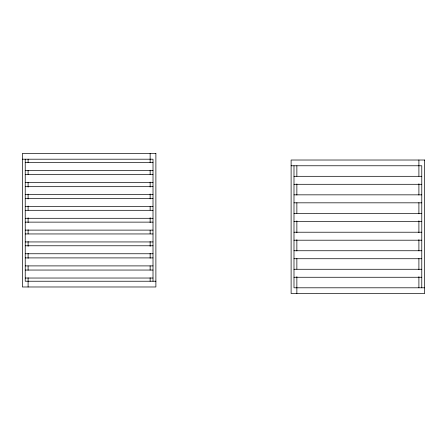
<?xml version="1.0" encoding="UTF-8"?>
<svg xmlns="http://www.w3.org/2000/svg" width="447" height="447" viewBox="0 0 447 447"><rect width="100%" height="100%" fill="white"/><g stroke="black" fill="none" stroke-linecap="round" stroke-linejoin="round"><path stroke-width="0.67" d="M22.35 159.199L153.008 159.199L153.008 281.23M25.228 162.39L153.008 162.39M291.114 165.77L421.772 165.77L421.772 287.801M25.228 170.38L153.008 170.38M25.228 174.531L153.008 174.531M293.992 176.314L421.772 176.314M25.228 182.516L153.008 182.516M293.992 184.298L421.772 184.298M25.228 186.673L153.008 186.673M25.228 194.657L153.008 194.657M293.992 194.842L421.772 194.842M25.228 198.49L153.008 198.49M293.992 202.826L421.772 202.826M25.228 206.475L153.008 206.475M25.228 210.313L153.008 210.313M293.992 213.37L421.772 213.37M25.228 218.298L153.008 218.298M293.992 221.354L421.772 221.354M25.228 222.131L153.008 222.131M25.228 230.116L153.008 230.116M293.992 232.216L421.772 232.216M25.228 233.949L153.008 233.949M293.992 240.201L421.772 240.201M25.228 241.939L153.008 241.939M25.228 245.772L153.008 245.772M293.992 250.745L421.772 250.745M25.228 253.756L153.008 253.756M25.228 257.908L153.008 257.908M293.992 258.729L421.772 258.729M25.228 265.898L153.008 265.898M293.992 269.273L421.772 269.273M25.228 270.049L153.008 270.049M293.992 277.263L421.772 277.263M25.228 278.034L153.008 278.034M155.886 281.23L25.228 281.23L25.228 159.199M424.65 287.801L293.992 287.801L293.992 165.77M418.9 160.02L418.9 176.23M418.9 183.762L418.9 195.06M418.9 202.614L418.9 213.783M418.9 220.768L418.9 232.714M418.9 239.62L418.9 250.845M418.9 258.478L418.9 269.647M418.9 276.632L418.9 287.801M296.864 165.77L296.864 176.241M296.864 183.901L296.864 195.099M296.864 202.726L296.864 213.253M296.864 220.857L296.864 232.803M296.864 239.687L296.864 250.957M296.864 258.517L296.864 269.111M296.864 276.643L296.864 293.55M150.136 153.45L150.136 162.686M150.136 170.206L150.136 174.537M150.136 182.074L150.136 187.092M150.136 193.948L150.136 198.943M150.136 206.514L150.136 210.101M150.136 217.689L150.136 222.656M150.136 230.255L150.136 233.815M150.136 241.43L150.136 246.364M150.136 253.337L150.136 258.221M150.136 265.87L150.136 270.072M150.136 277.738L150.136 281.23M28.1 159.199L28.1 162.691M28.1 170.357L28.1 174.559M28.1 182.208L28.1 187.131M28.1 194.065L28.1 198.999M28.1 205.983L28.1 210.174M28.1 217.773L28.1 222.656M28.1 229.724L28.1 233.915M28.1 241.481L28.1 246.364M28.1 253.337L28.1 258.355M28.1 265.892L28.1 270.223M28.1 277.743L28.1 286.98M155.886 153.45L22.35 153.45L22.35 286.98L155.886 286.98L155.886 153.45M424.65 160.02L291.114 160.02L291.114 293.55L424.65 293.55L424.65 160.02"/></g></svg>
